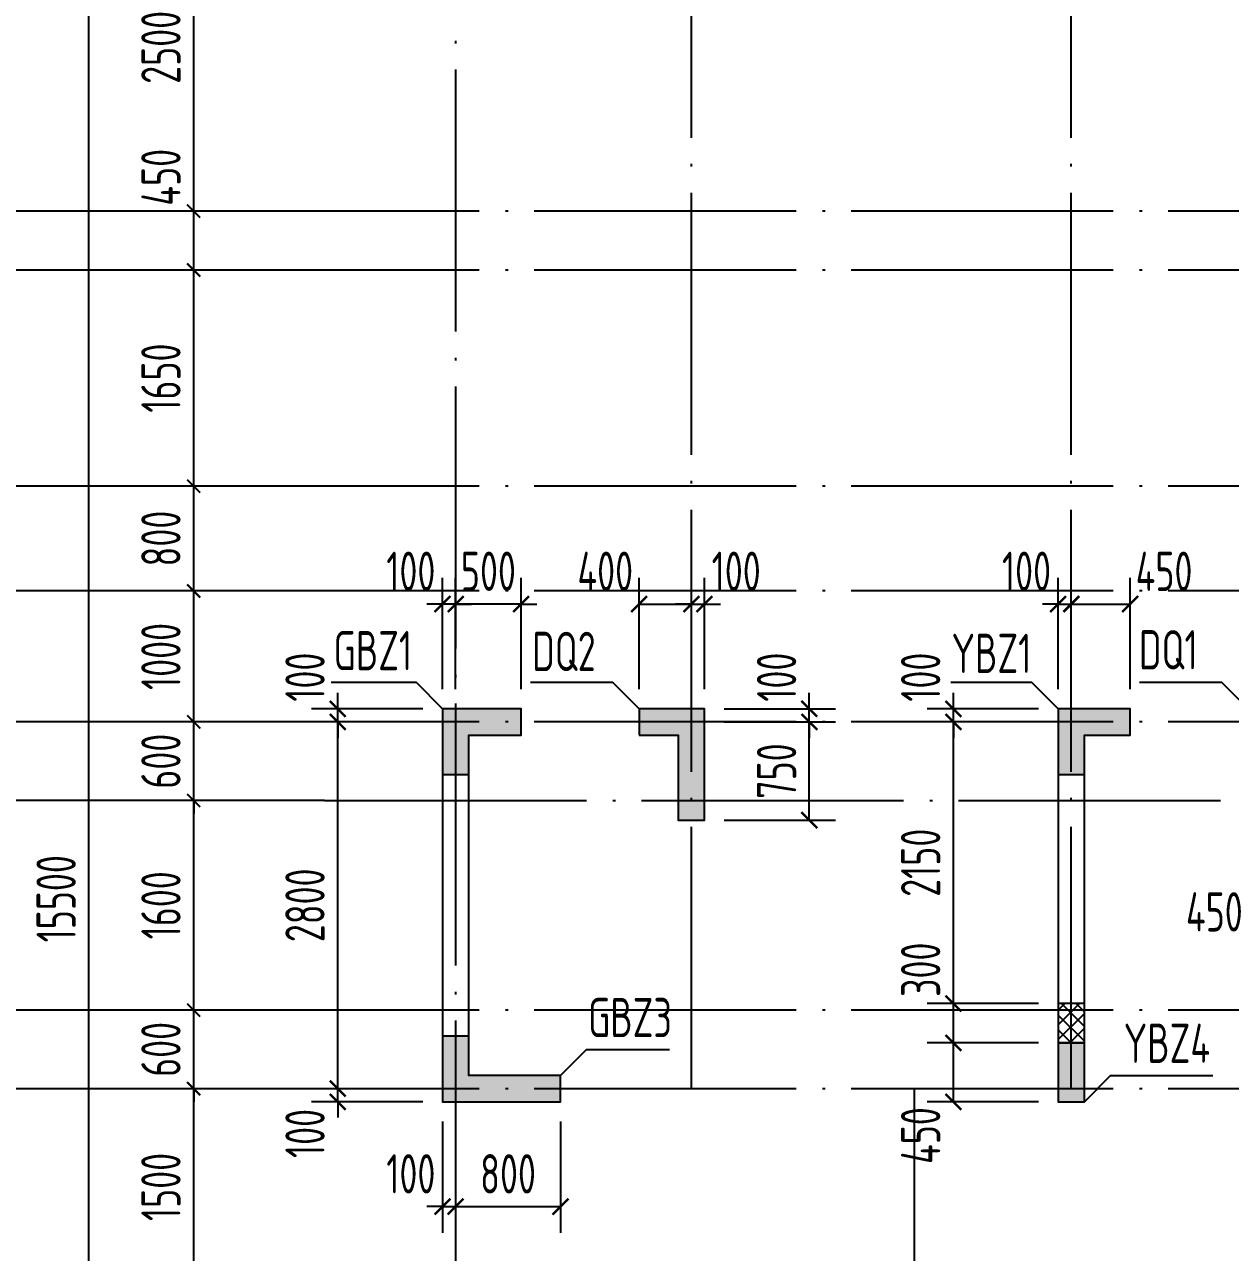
# Model space of a CAD drawing. Extents: x -668857 to 154266, y -275694 to 291306.
# Drawn here: x -342234 to -333028, y 134623 to 143997 of the extents above; entities that cross this region are included whole.
import ezdxf
from ezdxf.enums import TextEntityAlignment as Align

# ---------------------------------------------------------------- set-up
doc = ezdxf.new("R2010")
doc.units = 0
doc.header["$LTSCALE"] = 1000
doc.linetypes.add('DOTE', pattern=[2.42, 2, -0.2, 0.02, -0.2])
doc.layers.get('0').update_dxf_attribs({"linetype": 'CONTINUOUS'})
doc.layers.get('DEFPOINTS').update_dxf_attribs({"linetype": 'CONTINUOUS'})
for name, color, linetype in [('0z-约束构件', 1, 'CONTINUOUS'), ('A-AXIS', 1, 'CONTINUOUS'), ('A-DOTE', 10, 'DOTE'), ('S-Q墙实线', 6, 'CONTINUOUS'), ('S-Q墙标注', 3, 'CONTINUOUS'), ('S-X详图填充', 252, 'CONTINUOUS'), ('S-X详图实线', 4, 'CONTINUOUS'), ('S-Y一般标注', 3, 'CONTINUOUS'), ('S-Z柱编号', 6, 'CONTINUOUS'), ('配箍校核', 34, 'CONTINUOUS')]:
    doc.layers.add(name, color=color, linetype=linetype)
doc.styles.add('TSSD_DIMENSION', font='Tssdeng.shx', dxfattribs={"width": 0.7, "bigfont": 'tssdchn.shx'})
doc.styles.add('TSSD_REIN', font='tssdeng.shx', dxfattribs={"width": 0.7, "height": 300, "bigfont": 'tssdchn.shx'})
doc.styles.add('结构文字', font='zstxt.shx', dxfattribs={"width": 0.7, "bigfont": 'zshz.shx'})
doc.dimstyles.new('STRUCK', dxfattribs={"dimtxt": 400, "dimasz": 121, "dimexe": 200, "dimexo": 150, "dimgap": 115, "dimtad": 1, "dimdec": 0, "dimdsep": 46, "dimtxsty": '结构文字', "dimblk": 'ARCHTICK', "dimcen": 400, "dimclrd": 3, "dimclre": 3, "dimclrt": 7, "dimadec": 0, "dimazin": 0, "dimtfac": 1, "dimtdec": 0, "dimtix": 1, "dimtmove": 2, "dimatfit": 3, "dimldrblk": '_DIMX', "dimfxl": 0, "dimtolj": 1, "dimtzin": 0, "dimarcsym": 0})
doc.dimstyles.new('TSSD_100_100', dxfattribs={"dimtxt": 300, "dimasz": 100, "dimexe": 100, "dimexo": 250, "dimgap": 100, "dimtad": 1, "dimdec": 0, "dimzin": 0, "dimdsep": 46, "dimtxsty": 'TSSD_DIMENSION', "dimblk": 'ARCHTICK', "dimcen": 0, "dimdle": 100, "dimclrt": 7, "dimadec": 0, "dimazin": 0, "dimtfac": 1, "dimtdec": 0, "dimtix": 1, "dimtmove": 2, "dimatfit": 3, "dimldrblk": 'ARCHTICK', "dimfxl": 0, "dimtolj": 1, "dimtzin": 0, "dimarcsym": 0})

# ---------------------------------------------------------------- blocks, each defined once
blk = doc.blocks.new('_ArchTick')
at = {"color": 0, "linetype": 'ByBlock', "const_width": 0.15}
blk.add_lwpolyline([(-0.5, -0.5), (0.5, 0.5)], dxfattribs=at)
blk = doc.blocks.new('*D101')
at = {"layer": 'DEFPOINTS', "color": 0}
for p in [(2600, 10900), (3600, 10900), (3600, 9400)]:
    blk.add_point(p, dxfattribs=at)
at = {"layer": 'S-Y一般标注', "color": 0, "lineweight": -2}
for p, q in [((2600, 9300), (2600, 11000)), ((3350, 10900), (2500, 10900)), ((3350, 9400), (2500, 9400))]:
    blk.add_line(p, q, dxfattribs=at)
at = {"layer": 'S-Y一般标注', "color": 0, "lineweight": -2, "xscale": 100, "yscale": 100, "zscale": 100}
for p, rotation in [((2600, 10900), 90), ((2600, 9400), 270)]:
    blk.add_blockref('_ArchTick', p, dxfattribs=dict(at, rotation=rotation))
at = {"layer": 'S-Y一般标注', "color": 7, "insert": (2350, 10150), "char_height": 300, "attachment_point": 5, "rotation": 90, "style": 'TSSD_DIMENSION'}
blk.add_mtext('\\A1;1500', dxfattribs=at)
blk = doc.blocks.new('*D102')
at = {"layer": 'DEFPOINTS', "color": 0}
for p in [(2600, 11500), (3600, 11500), (3600, 10900)]:
    blk.add_point(p, dxfattribs=at)
at = {"layer": 'S-Y一般标注', "color": 0, "lineweight": -2}
for p, q in [((2600, 11500), (2600, 11600)), ((3350, 11500), (2500, 11500)), ((2600, 10900), (2600, 11500)), ((3350, 10900), (2500, 10900)), ((2600, 10900), (2600, 10800))]:
    blk.add_line(p, q, dxfattribs=at)
at = {"layer": 'S-Y一般标注', "color": 0, "lineweight": -2, "xscale": 100, "yscale": 100, "zscale": 100}
for p, rotation in [((2600, 11500), 270), ((2600, 10900), 90)]:
    blk.add_blockref('_ArchTick', p, dxfattribs=dict(at, rotation=rotation))
at = {"layer": 'S-Y一般标注', "color": 7, "insert": (2350, 11200), "char_height": 300, "attachment_point": 5, "rotation": 90, "style": 'TSSD_DIMENSION'}
blk.add_mtext('\\A1;600', dxfattribs=at)
blk = doc.blocks.new('*D103')
at = {"layer": 'DEFPOINTS', "color": 0}
for p in [(2600, 13100.3), (3600, 13100.3), (3600, 11500)]:
    blk.add_point(p, dxfattribs=at)
at = {"layer": 'S-Y一般标注', "color": 0, "lineweight": -2}
for p, q in [((2600, 11400), (2600, 13200.3)), ((3350, 13100.3), (2500, 13100.3)), ((3350, 11500), (2500, 11500))]:
    blk.add_line(p, q, dxfattribs=at)
at = {"layer": 'S-Y一般标注', "color": 0, "lineweight": -2, "xscale": 100, "yscale": 100, "zscale": 100}
for p, rotation in [((2600, 13100.3), 90), ((2600, 11500), 270)]:
    blk.add_blockref('_ArchTick', p, dxfattribs=dict(at, rotation=rotation))
at = {"layer": 'S-Y一般标注', "color": 7, "insert": (2350, 12300.2), "char_height": 300, "attachment_point": 5, "rotation": 90, "style": 'TSSD_DIMENSION'}
blk.add_mtext('\\A1;1600', dxfattribs=at)
blk = doc.blocks.new('*D104')
at = {"layer": 'DEFPOINTS', "color": 0}
for p in [(2600, 13700), (3600, 13700), (3600, 13100.3)]:
    blk.add_point(p, dxfattribs=at)
at = {"layer": 'S-Y一般标注', "color": 0, "lineweight": -2}
for p, q in [((2600, 13700), (2600, 13800)), ((3350, 13700), (2500, 13700)), ((2600, 13100.3), (2600, 13700)), ((3350, 13100.3), (2500, 13100.3)), ((2600, 13100.3), (2600, 13000.3))]:
    blk.add_line(p, q, dxfattribs=at)
at = {"layer": 'S-Y一般标注', "color": 0, "lineweight": -2, "xscale": 100, "yscale": 100, "zscale": 100}
for p, rotation in [((2600, 13700), 270), ((2600, 13100.3), 90)]:
    blk.add_blockref('_ArchTick', p, dxfattribs=dict(at, rotation=rotation))
at = {"layer": 'S-Y一般标注', "color": 7, "insert": (2350, 13400.2), "char_height": 300, "attachment_point": 5, "rotation": 90, "style": 'TSSD_DIMENSION'}
blk.add_mtext('\\A1;600', dxfattribs=at)
blk = doc.blocks.new('*D105')
at = {"layer": 'DEFPOINTS', "color": 0}
for p in [(2600, 14700), (3600, 14700), (3600, 13700)]:
    blk.add_point(p, dxfattribs=at)
at = {"layer": 'S-Y一般标注', "color": 0, "lineweight": -2}
for p, q in [((2600, 13600), (2600, 14800)), ((3350, 14700), (2500, 14700)), ((3350, 13700), (2500, 13700))]:
    blk.add_line(p, q, dxfattribs=at)
at = {"layer": 'S-Y一般标注', "color": 0, "lineweight": -2, "xscale": 100, "yscale": 100, "zscale": 100}
for p, rotation in [((2600, 14700), 90), ((2600, 13700), 270)]:
    blk.add_blockref('_ArchTick', p, dxfattribs=dict(at, rotation=rotation))
at = {"layer": 'S-Y一般标注', "color": 7, "insert": (2350, 14200), "char_height": 300, "attachment_point": 5, "rotation": 90, "style": 'TSSD_DIMENSION'}
blk.add_mtext('\\A1;1000', dxfattribs=at)
blk = doc.blocks.new('*D106')
at = {"layer": 'DEFPOINTS', "color": 0}
for p in [(1800, 20100), (3600, 20100), (3600, 4600)]:
    blk.add_point(p, dxfattribs=at)
at = {"layer": 'S-Y一般标注', "color": 0, "lineweight": -2}
for p, q in [((1800, 4500), (1800, 20200)), ((3350, 20100), (1700, 20100)), ((3350, 4600), (1700, 4600))]:
    blk.add_line(p, q, dxfattribs=at)
at = {"layer": 'S-Y一般标注', "color": 0, "lineweight": -2, "xscale": 100, "yscale": 100, "zscale": 100}
for p, rotation in [((1800, 20100), 90), ((1800, 4600), 270)]:
    blk.add_blockref('_ArchTick', p, dxfattribs=dict(at, rotation=rotation))
at = {"layer": 'S-Y一般标注', "color": 7, "insert": (1550, 12350), "char_height": 300, "attachment_point": 5, "rotation": 90, "style": 'TSSD_DIMENSION'}
blk.add_mtext('\\A1;15500', dxfattribs=at)
blk = doc.blocks.new('*D107')
at = {"layer": 'DEFPOINTS', "color": 0}
for p in [(2600, 15500), (3600, 15500), (3600, 14700)]:
    blk.add_point(p, dxfattribs=at)
at = {"layer": 'S-Y一般标注', "color": 0, "lineweight": -2}
for p, q in [((2600, 14600), (2600, 15600)), ((3350, 15500), (2500, 15500)), ((3350, 14700), (2500, 14700))]:
    blk.add_line(p, q, dxfattribs=at)
at = {"layer": 'S-Y一般标注', "color": 0, "lineweight": -2, "xscale": 100, "yscale": 100, "zscale": 100}
for p, rotation in [((2600, 15500), 90), ((2600, 14700), 270)]:
    blk.add_blockref('_ArchTick', p, dxfattribs=dict(at, rotation=rotation))
at = {"layer": 'S-Y一般标注', "color": 7, "insert": (2350, 15100), "char_height": 300, "attachment_point": 5, "rotation": 90, "style": 'TSSD_DIMENSION'}
blk.add_mtext('\\A1;800', dxfattribs=at)
blk = doc.blocks.new('*D108')
at = {"layer": 'DEFPOINTS', "color": 0}
for p in [(2600, 17600), (3600, 17600), (3600, 17150)]:
    blk.add_point(p, dxfattribs=at)
at = {"layer": 'S-Y一般标注', "color": 0, "lineweight": -2}
for p, q in [((2600, 17050), (2600, 17700)), ((3350, 17600), (2500, 17600)), ((3350, 17150), (2500, 17150))]:
    blk.add_line(p, q, dxfattribs=at)
at = {"layer": 'S-Y一般标注', "color": 0, "lineweight": -2, "xscale": 100, "yscale": 100, "zscale": 100}
for p, rotation in [((2600, 17600), 90), ((2600, 17150), 270)]:
    blk.add_blockref('_ArchTick', p, dxfattribs=dict(at, rotation=rotation))
at = {"layer": 'S-Y一般标注', "color": 7, "insert": (2350, 17858.1), "char_height": 300, "attachment_point": 5, "rotation": 90, "style": 'TSSD_DIMENSION'}
blk.add_mtext('\\A1;450', dxfattribs=at)
blk = doc.blocks.new('*D109')
at = {"layer": 'DEFPOINTS', "color": 0}
for p in [(2600, 20100), (3600, 20100), (3600, 17600)]:
    blk.add_point(p, dxfattribs=at)
at = {"layer": 'S-Y一般标注', "color": 0, "lineweight": -2}
for p, q in [((2600, 17500), (2600, 20200)), ((3350, 20100), (2500, 20100)), ((3350, 17600), (2500, 17600))]:
    blk.add_line(p, q, dxfattribs=at)
at = {"layer": 'S-Y一般标注', "color": 0, "lineweight": -2, "xscale": 100, "yscale": 100, "zscale": 100}
for p, rotation in [((2600, 20100), 90), ((2600, 17600), 270)]:
    blk.add_blockref('_ArchTick', p, dxfattribs=dict(at, rotation=rotation))
at = {"layer": 'S-Y一般标注', "color": 7, "insert": (2350, 18850), "char_height": 300, "attachment_point": 5, "rotation": 90, "style": 'TSSD_DIMENSION'}
blk.add_mtext('\\A1;2500', dxfattribs=at)
blk = doc.blocks.new('*D146')
at = {"layer": 'DEFPOINTS', "color": 0}
for p in [(2600, 17150), (3600, 17150), (3600, 15500)]:
    blk.add_point(p, dxfattribs=at)
at = {"layer": 'S-Y一般标注', "color": 0, "lineweight": -2}
for p, q in [((2600, 15400), (2600, 17250)), ((3350, 17150), (2500, 17150)), ((3350, 15500), (2500, 15500))]:
    blk.add_line(p, q, dxfattribs=at)
at = {"layer": 'S-Y一般标注', "color": 0, "lineweight": -2, "xscale": 100, "yscale": 100, "zscale": 100}
for p, rotation in [((2600, 17150), 90), ((2600, 15500), 270)]:
    blk.add_blockref('_ArchTick', p, dxfattribs=dict(at, rotation=rotation))
at = {"layer": 'S-Y一般标注', "color": 7, "insert": (2350, 16325), "char_height": 300, "attachment_point": 5, "rotation": 90, "style": 'TSSD_DIMENSION'}
blk.add_mtext('\\A1;1650', dxfattribs=at)
blk = doc.blocks.new('*D1507')
at = {"layer": 'DEFPOINTS', "color": 0}
for p in [(-339843.3, 135873.3), (-339043.3, 135873.3), (-339043.3, 135773.3)]:
    blk.add_point(p, dxfattribs=at)
at = {"layer": 'S-Q墙标注', "color": 3, "lineweight": -2}
for p, q in [((-339843.3, 135873.3), (-339843.3, 135994.3)), ((-339193.3, 135873.3), (-340043.3, 135873.3)), ((-339843.3, 135773.3), (-339843.3, 135873.3)), ((-339193.3, 135773.3), (-340043.3, 135773.3)), ((-339843.3, 135773.3), (-339843.3, 135652.3))]:
    blk.add_line(p, q, dxfattribs=at)
at = {"layer": 'S-Q墙标注', "color": 3, "lineweight": -2, "xscale": 121, "yscale": 121, "zscale": 121}
for p, rotation in [((-339843.3, 135873.3), 270), ((-339843.3, 135773.3), 90)]:
    blk.add_blockref('_ArchTick', p, dxfattribs=dict(at, rotation=rotation))
at = {"layer": 'S-Q墙标注', "color": 7, "insert": (-340093.3, 135531.4), "char_height": 300, "attachment_point": 5, "rotation": 90, "style": 'TSSD_REIN'}
blk.add_mtext('\\A1;100', dxfattribs=at)
blk = doc.blocks.new('_DIMX')
blk.add_line((-150, 0), (150, 0))
at = {"const_width": 50}
blk.add_lwpolyline([(-70, -70), (70, 70)], dxfattribs=at)
blk = doc.blocks.new('*D1508')
at = {"layer": 'DEFPOINTS', "color": 0}
for p in [(-339843.3, 138673.3), (-339043.3, 138673.3), (-339043.3, 135873.3)]:
    blk.add_point(p, dxfattribs=at)
at = {"layer": 'S-Q墙标注', "color": 3, "lineweight": -2}
for p, q in [((-339193.3, 138673.3), (-340043.3, 138673.3)), ((-339843.3, 135873.3), (-339843.3, 138673.3)), ((-339193.3, 135873.3), (-340043.3, 135873.3))]:
    blk.add_line(p, q, dxfattribs=at)
at = {"layer": 'S-Q墙标注', "color": 3, "lineweight": -2, "xscale": 121, "yscale": 121, "zscale": 121}
for p, rotation in [((-339843.3, 138673.3), 90), ((-339843.3, 135873.3), 270)]:
    blk.add_blockref('_ArchTick', p, dxfattribs=dict(at, rotation=rotation))
at = {"layer": 'S-Q墙标注', "color": 7, "insert": (-340093.3, 137273.3), "char_height": 300, "attachment_point": 5, "rotation": 90, "style": 'TSSD_REIN'}
blk.add_mtext('\\A1;2800', dxfattribs=at)
blk = doc.blocks.new('*D1509')
at = {"layer": 'DEFPOINTS', "color": 0}
for p in [(-339843.3, 138773.3), (-339043.3, 138773.3), (-339043.3, 138673.3)]:
    blk.add_point(p, dxfattribs=at)
at = {"layer": 'S-Q墙标注', "color": 3, "lineweight": -2}
for p, q in [((-339843.3, 138773.3), (-339843.3, 138894.3)), ((-339193.3, 138773.3), (-340043.3, 138773.3)), ((-339843.3, 138673.3), (-339843.3, 138773.3)), ((-339193.3, 138673.3), (-340043.3, 138673.3)), ((-339843.3, 138673.3), (-339843.3, 138552.3))]:
    blk.add_line(p, q, dxfattribs=at)
at = {"layer": 'S-Q墙标注', "color": 3, "lineweight": -2, "xscale": 121, "yscale": 121, "zscale": 121}
for p, rotation in [((-339843.3, 138773.3), 270), ((-339843.3, 138673.3), 90)]:
    blk.add_blockref('_ArchTick', p, dxfattribs=dict(at, rotation=rotation))
at = {"layer": 'S-Q墙标注', "color": 7, "insert": (-340093.3, 139015.2), "char_height": 300, "attachment_point": 5, "rotation": 90, "style": 'TSSD_REIN'}
blk.add_mtext('\\A1;100', dxfattribs=at)
blk = doc.blocks.new('*D1510')
at = {"layer": 'DEFPOINTS', "color": 0}
for p in [(-339043.3, 135773.3), (-338943.3, 135773.3), (-338943.3, 134973.3)]:
    blk.add_point(p, dxfattribs=at)
at = {"layer": 'S-Q墙标注', "color": 3, "lineweight": -2}
for p, q in [((-339043.3, 135623.3), (-339043.3, 134773.3)), ((-338943.3, 135623.3), (-338943.3, 134773.3)), ((-339043.3, 134973.3), (-339164.3, 134973.3)), ((-339043.3, 134973.3), (-338943.3, 134973.3)), ((-338943.3, 134973.3), (-338822.3, 134973.3))]:
    blk.add_line(p, q, dxfattribs=at)
at = {"layer": 'S-Q墙标注', "color": 3, "lineweight": -2, "xscale": 121, "yscale": 121, "zscale": 121}
blk.add_blockref('_ArchTick', (-339043.3, 134973.3), dxfattribs=at)
at = {"layer": 'S-Q墙标注', "color": 3, "lineweight": -2, "xscale": 121, "yscale": 121, "zscale": 121, "rotation": 180}
blk.add_blockref('_ArchTick', (-338943.3, 134973.3), dxfattribs=at)
at = {"layer": 'S-Q墙标注', "color": 7, "insert": (-339285.2, 135223.3), "char_height": 300, "attachment_point": 5, "style": 'TSSD_REIN'}
blk.add_mtext('\\A1;100', dxfattribs=at)
blk = doc.blocks.new('*D1511')
at = {"layer": 'DEFPOINTS', "color": 0}
for p in [(-338943.3, 135773.3), (-338143.3, 135773.3), (-338143.3, 134973.3)]:
    blk.add_point(p, dxfattribs=at)
at = {"layer": 'S-Q墙标注', "color": 3, "lineweight": -2}
for p, q in [((-338943.3, 135623.3), (-338943.3, 134773.3)), ((-338143.3, 135623.3), (-338143.3, 134773.3)), ((-338943.3, 134973.3), (-338143.3, 134973.3))]:
    blk.add_line(p, q, dxfattribs=at)
at = {"layer": 'S-Q墙标注', "color": 3, "lineweight": -2, "xscale": 121, "yscale": 121, "zscale": 121, "rotation": 180}
blk.add_blockref('_ArchTick', (-338943.3, 134973.3), dxfattribs=at)
at = {"layer": 'S-Q墙标注', "color": 3, "lineweight": -2, "xscale": 121, "yscale": 121, "zscale": 121}
blk.add_blockref('_ArchTick', (-338143.3, 134973.3), dxfattribs=at)
at = {"layer": 'S-Q墙标注', "color": 7, "insert": (-338543.3, 135223.3), "char_height": 300, "attachment_point": 5, "style": 'TSSD_REIN'}
blk.add_mtext('\\A1;800', dxfattribs=at)
blk = doc.blocks.new('*D1514')
at = {"layer": 'DEFPOINTS', "color": 0}
for p in [(-338943.3, 139573.3), (-338943.3, 138773.3), (-338443.3, 138773.3)]:
    blk.add_point(p, dxfattribs=at)
at = {"layer": 'S-Q墙标注', "color": 3, "lineweight": -2}
for p, q in [((-338943.3, 138923.3), (-338943.3, 139773.3)), ((-338443.3, 138923.3), (-338443.3, 139773.3)), ((-338943.3, 139573.3), (-339064.3, 139573.3)), ((-338443.3, 139573.3), (-338943.3, 139573.3)), ((-338443.3, 139573.3), (-338322.3, 139573.3))]:
    blk.add_line(p, q, dxfattribs=at)
at = {"layer": 'S-Q墙标注', "color": 3, "lineweight": -2, "xscale": 121, "yscale": 121, "zscale": 121}
blk.add_blockref('_ArchTick', (-338943.3, 139573.3), dxfattribs=at)
at = {"layer": 'S-Q墙标注', "color": 3, "lineweight": -2, "xscale": 121, "yscale": 121, "zscale": 121, "rotation": 180}
blk.add_blockref('_ArchTick', (-338443.3, 139573.3), dxfattribs=at)
at = {"layer": 'S-Q墙标注', "color": 7, "insert": (-338693.3, 139823.3), "char_height": 300, "attachment_point": 5, "style": 'TSSD_REIN'}
blk.add_mtext('\\A1;500', dxfattribs=at)
blk = doc.blocks.new('*D1515')
at = {"layer": 'DEFPOINTS', "color": 0}
for p in [(-339043.3, 139573.3), (-339043.3, 138773.3), (-338943.3, 138773.3)]:
    blk.add_point(p, dxfattribs=at)
at = {"layer": 'S-Q墙标注', "color": 3, "lineweight": -2}
for p, q in [((-339043.3, 138923.3), (-339043.3, 139773.3)), ((-338943.3, 138923.3), (-338943.3, 139773.3)), ((-339043.3, 139573.3), (-339164.3, 139573.3)), ((-338943.3, 139573.3), (-339043.3, 139573.3)), ((-338943.3, 139573.3), (-338822.3, 139573.3))]:
    blk.add_line(p, q, dxfattribs=at)
at = {"layer": 'S-Q墙标注', "color": 3, "lineweight": -2, "xscale": 121, "yscale": 121, "zscale": 121}
blk.add_blockref('_ArchTick', (-339043.3, 139573.3), dxfattribs=at)
at = {"layer": 'S-Q墙标注', "color": 3, "lineweight": -2, "xscale": 121, "yscale": 121, "zscale": 121, "rotation": 180}
blk.add_blockref('_ArchTick', (-338943.3, 139573.3), dxfattribs=at)
at = {"layer": 'S-Q墙标注', "color": 7, "insert": (-339285.2, 139823.3), "char_height": 300, "attachment_point": 5, "style": 'TSSD_REIN'}
blk.add_mtext('\\A1;100', dxfattribs=at)
blk = doc.blocks.new('*D1526')
at = {"layer": 'DEFPOINTS', "color": 0}
for p in [(-337043.3, 138673.3), (-336243.3, 138673.3), (-337043.3, 137923.3)]:
    blk.add_point(p, dxfattribs=at)
at = {"layer": 'S-Q墙标注', "color": 3, "lineweight": -2}
for p, q in [((-336893.3, 138673.3), (-336043.3, 138673.3)), ((-336243.3, 137923.3), (-336243.3, 138673.3)), ((-336893.3, 137923.3), (-336043.3, 137923.3))]:
    blk.add_line(p, q, dxfattribs=at)
at = {"layer": 'S-Q墙标注', "color": 3, "lineweight": -2, "xscale": 121, "yscale": 121, "zscale": 121}
for p, rotation in [((-336243.3, 138673.3), 90), ((-336243.3, 137923.3), 270)]:
    blk.add_blockref('_ArchTick', p, dxfattribs=dict(at, rotation=rotation))
at = {"layer": 'S-Q墙标注', "color": 7, "insert": (-336493.3, 138298.3), "char_height": 300, "attachment_point": 5, "rotation": 90, "style": 'TSSD_REIN'}
blk.add_mtext('\\A1;750', dxfattribs=at)
blk = doc.blocks.new('*D1527')
at = {"layer": 'DEFPOINTS', "color": 0}
for p in [(-337043.3, 138773.3), (-336243.3, 138773.3), (-337043.3, 138673.3)]:
    blk.add_point(p, dxfattribs=at)
at = {"layer": 'S-Q墙标注', "color": 3, "lineweight": -2}
for p, q in [((-336243.3, 138773.3), (-336243.3, 138894.3)), ((-336893.3, 138773.3), (-336043.3, 138773.3)), ((-336243.3, 138673.3), (-336243.3, 138773.3)), ((-336893.3, 138673.3), (-336043.3, 138673.3)), ((-336243.3, 138673.3), (-336243.3, 138552.3))]:
    blk.add_line(p, q, dxfattribs=at)
at = {"layer": 'S-Q墙标注', "color": 3, "lineweight": -2, "xscale": 121, "yscale": 121, "zscale": 121}
for p, rotation in [((-336243.3, 138773.3), 270), ((-336243.3, 138673.3), 90)]:
    blk.add_blockref('_ArchTick', p, dxfattribs=dict(at, rotation=rotation))
at = {"layer": 'S-Q墙标注', "color": 7, "insert": (-336493.3, 139015.2), "char_height": 300, "attachment_point": 5, "rotation": 90, "style": 'TSSD_REIN'}
blk.add_mtext('\\A1;100', dxfattribs=at)
blk = doc.blocks.new('*D1528')
at = {"layer": 'DEFPOINTS', "color": 0}
for p in [(-337143.3, 139573.3), (-337543.2, 138773.3), (-337143.3, 138773.3)]:
    blk.add_point(p, dxfattribs=at)
at = {"layer": 'S-Q墙标注', "color": 3, "lineweight": -2}
for p, q in [((-337543.2, 138923.3), (-337543.2, 139773.3)), ((-337143.3, 138923.3), (-337143.3, 139773.3)), ((-337543.2, 139573.3), (-337143.3, 139573.3))]:
    blk.add_line(p, q, dxfattribs=at)
at = {"layer": 'S-Q墙标注', "color": 3, "lineweight": -2, "xscale": 121, "yscale": 121, "zscale": 121, "rotation": 180}
blk.add_blockref('_ArchTick', (-337543.2, 139573.3), dxfattribs=at)
at = {"layer": 'S-Q墙标注', "color": 3, "lineweight": -2, "xscale": 121, "yscale": 121, "zscale": 121}
blk.add_blockref('_ArchTick', (-337143.3, 139573.3), dxfattribs=at)
at = {"layer": 'S-Q墙标注', "color": 7, "insert": (-337801.2, 139823.3), "char_height": 300, "attachment_point": 5, "style": 'TSSD_REIN'}
blk.add_mtext('\\A1;400', dxfattribs=at)
blk = doc.blocks.new('*D1529')
at = {"layer": 'DEFPOINTS', "color": 0}
for p in [(-337043.3, 139573.3), (-337143.3, 138773.3), (-337043.3, 138773.3)]:
    blk.add_point(p, dxfattribs=at)
at = {"layer": 'S-Q墙标注', "color": 3, "lineweight": -2}
for p, q in [((-337143.3, 138923.3), (-337143.3, 139773.3)), ((-337043.3, 138923.3), (-337043.3, 139773.3)), ((-337143.3, 139573.3), (-337264.3, 139573.3)), ((-337143.3, 139573.3), (-337043.3, 139573.3)), ((-337043.3, 139573.3), (-336922.3, 139573.3))]:
    blk.add_line(p, q, dxfattribs=at)
at = {"layer": 'S-Q墙标注', "color": 3, "lineweight": -2, "xscale": 121, "yscale": 121, "zscale": 121}
blk.add_blockref('_ArchTick', (-337143.3, 139573.3), dxfattribs=at)
at = {"layer": 'S-Q墙标注', "color": 3, "lineweight": -2, "xscale": 121, "yscale": 121, "zscale": 121, "rotation": 180}
blk.add_blockref('_ArchTick', (-337043.3, 139573.3), dxfattribs=at)
at = {"layer": 'S-Q墙标注', "color": 7, "insert": (-336801.3, 139823.3), "char_height": 300, "attachment_point": 5, "style": 'TSSD_REIN'}
blk.add_mtext('\\A1;100', dxfattribs=at)
blk = doc.blocks.new('*D1530')
at = {"layer": 'DEFPOINTS', "color": 0}
for p in [(-335143.3, 136223.3), (-334343.3, 136223.3), (-334343.3, 135773.3)]:
    blk.add_point(p, dxfattribs=at)
at = {"layer": 'S-Q墙标注', "color": 3, "lineweight": -2}
for p, q in [((-334493.3, 136223.3), (-335343.3, 136223.3)), ((-335143.3, 135773.3), (-335143.3, 136223.3)), ((-334493.3, 135773.3), (-335343.3, 135773.3))]:
    blk.add_line(p, q, dxfattribs=at)
at = {"layer": 'S-Q墙标注', "color": 3, "lineweight": -2, "xscale": 121, "yscale": 121, "zscale": 121}
for p, rotation in [((-335143.3, 136223.3), 90), ((-335143.3, 135773.3), 270)]:
    blk.add_blockref('_ArchTick', p, dxfattribs=dict(at, rotation=rotation))
at = {"layer": 'S-Q墙标注', "color": 7, "insert": (-335393.3, 135515.2), "char_height": 300, "attachment_point": 5, "rotation": 90, "style": 'TSSD_REIN'}
blk.add_mtext('\\A1;450', dxfattribs=at)
blk = doc.blocks.new('*D1531')
at = {"layer": 'DEFPOINTS', "color": 0}
for p in [(-335143.3, 138773.3), (-334343.3, 138773.3), (-334343.3, 138673.3)]:
    blk.add_point(p, dxfattribs=at)
at = {"layer": 'S-Q墙标注', "color": 3, "lineweight": -2}
for p, q in [((-335143.3, 138773.3), (-335143.3, 138894.3)), ((-334493.3, 138773.3), (-335343.3, 138773.3)), ((-335143.3, 138673.3), (-335143.3, 138773.3)), ((-334493.3, 138673.3), (-335343.3, 138673.3)), ((-335143.3, 138673.3), (-335143.3, 138552.3))]:
    blk.add_line(p, q, dxfattribs=at)
at = {"layer": 'S-Q墙标注', "color": 3, "lineweight": -2, "xscale": 121, "yscale": 121, "zscale": 121}
for p, rotation in [((-335143.3, 138773.3), 270), ((-335143.3, 138673.3), 90)]:
    blk.add_blockref('_ArchTick', p, dxfattribs=dict(at, rotation=rotation))
at = {"layer": 'S-Q墙标注', "color": 7, "insert": (-335393.3, 139015.2), "char_height": 300, "attachment_point": 5, "rotation": 90, "style": 'TSSD_REIN'}
blk.add_mtext('\\A1;100', dxfattribs=at)
blk = doc.blocks.new('*D1532')
at = {"layer": 'DEFPOINTS', "color": 0}
for p in [(-334243.3, 139573.3), (-334343.3, 138773.3), (-334243.3, 138773.3)]:
    blk.add_point(p, dxfattribs=at)
at = {"layer": 'S-Q墙标注', "color": 3, "lineweight": -2}
for p, q in [((-334343.3, 138923.3), (-334343.3, 139773.3)), ((-334243.3, 138923.3), (-334243.3, 139773.3)), ((-334343.3, 139573.3), (-334464.3, 139573.3)), ((-334343.3, 139573.3), (-334243.3, 139573.3)), ((-334243.3, 139573.3), (-334122.3, 139573.3))]:
    blk.add_line(p, q, dxfattribs=at)
at = {"layer": 'S-Q墙标注', "color": 3, "lineweight": -2, "xscale": 121, "yscale": 121, "zscale": 121}
blk.add_blockref('_ArchTick', (-334343.3, 139573.3), dxfattribs=at)
at = {"layer": 'S-Q墙标注', "color": 3, "lineweight": -2, "xscale": 121, "yscale": 121, "zscale": 121, "rotation": 180}
blk.add_blockref('_ArchTick', (-334243.3, 139573.3), dxfattribs=at)
at = {"layer": 'S-Q墙标注', "color": 7, "insert": (-334585.2, 139823.3), "char_height": 300, "attachment_point": 5, "style": 'TSSD_REIN'}
blk.add_mtext('\\A1;100', dxfattribs=at)
blk = doc.blocks.new('*D1533')
at = {"layer": 'DEFPOINTS', "color": 0}
for p in [(-333793.3, 139573.3), (-334243.3, 138773.3), (-333793.3, 138773.3)]:
    blk.add_point(p, dxfattribs=at)
at = {"layer": 'S-Q墙标注', "color": 3, "lineweight": -2}
for p, q in [((-334243.3, 138923.3), (-334243.3, 139773.3)), ((-333793.3, 138923.3), (-333793.3, 139773.3)), ((-334243.3, 139573.3), (-333793.3, 139573.3))]:
    blk.add_line(p, q, dxfattribs=at)
at = {"layer": 'S-Q墙标注', "color": 3, "lineweight": -2, "xscale": 121, "yscale": 121, "zscale": 121, "rotation": 180}
blk.add_blockref('_ArchTick', (-334243.3, 139573.3), dxfattribs=at)
at = {"layer": 'S-Q墙标注', "color": 3, "lineweight": -2, "xscale": 121, "yscale": 121, "zscale": 121}
blk.add_blockref('_ArchTick', (-333793.3, 139573.3), dxfattribs=at)
at = {"layer": 'S-Q墙标注', "color": 7, "insert": (-333535.2, 139823.3), "char_height": 300, "attachment_point": 5, "style": 'TSSD_REIN'}
blk.add_mtext('\\A1;450', dxfattribs=at)
blk = doc.blocks.new('*D1536')
at = {"layer": 'DEFPOINTS', "color": 0}
for p in [(-332893.2, 137773.3), (-332443.3, 137773.3), (-332443.3, 136973.3)]:
    blk.add_point(p, dxfattribs=at)
at = {"layer": 'S-Q墙标注', "color": 3, "lineweight": -2}
for p, q in [((-332893.2, 137623.3), (-332893.2, 136773.3)), ((-332443.3, 137623.3), (-332443.3, 136773.3)), ((-332893.2, 136973.3), (-332443.3, 136973.3))]:
    blk.add_line(p, q, dxfattribs=at)
at = {"layer": 'S-Q墙标注', "color": 3, "lineweight": -2, "xscale": 121, "yscale": 121, "zscale": 121, "rotation": 180}
blk.add_blockref('_ArchTick', (-332893.2, 136973.3), dxfattribs=at)
at = {"layer": 'S-Q墙标注', "color": 3, "lineweight": -2, "xscale": 121, "yscale": 121, "zscale": 121}
blk.add_blockref('_ArchTick', (-332443.3, 136973.3), dxfattribs=at)
at = {"layer": 'S-Q墙标注', "color": 7, "insert": (-333151.3, 137223.3), "char_height": 300, "attachment_point": 5, "style": 'TSSD_REIN'}
blk.add_mtext('\\A1;450', dxfattribs=at)
blk = doc.blocks.new('20210730.00595579')
at = {"layer": '0z-约束构件'}
h = blk.add_hatch(dxfattribs=at)
h.set_pattern_fill('ANSI37', color=256, scale=25, style=0)
h.set_pattern_definition([(45, (86194.76, -600656.97), (-56.126601, 56.126601), []), (135, (86194.76, -600656.97), (-56.126601, -56.126601), [])])
h.paths.add_polyline_path([(-29935.3, -181459.2), (-29935.3, -181159.2), (-29735.3, -181159.2), (-29735.3, -181459.2)])
blk.add_lwpolyline([(-29935.3, -181459.2), (-29735.3, -181459.2), (-29735.3, -181159.2), (-29935.3, -181159.2)], close=True, dxfattribs=at)
blk = doc.blocks.new('*D1657')
at = {"layer": 'DEFPOINTS', "color": 0}
for p in [(-335143.3, 136523.3), (-334343.3, 136523.3), (-334343.3, 136223.3)]:
    blk.add_point(p, dxfattribs=at)
at = {"layer": 'S-Q墙标注', "color": 3, "lineweight": -2}
for p, q in [((-334493.3, 136523.3), (-335343.3, 136523.3)), ((-335143.3, 136223.3), (-335143.3, 136523.3)), ((-334493.3, 136223.3), (-335343.3, 136223.3))]:
    blk.add_line(p, q, dxfattribs=at)
at = {"layer": 'S-Q墙标注', "color": 3, "lineweight": -2, "xscale": 121, "yscale": 121, "zscale": 121}
for p, rotation in [((-335143.3, 136523.3), 90), ((-335143.3, 136223.3), 270)]:
    blk.add_blockref('_ArchTick', p, dxfattribs=dict(at, rotation=rotation))
at = {"layer": 'S-Q墙标注', "color": 7, "insert": (-335393.3, 136781.4), "char_height": 300, "attachment_point": 5, "rotation": 90, "style": 'TSSD_REIN'}
blk.add_mtext('\\A1;300', dxfattribs=at)
blk = doc.blocks.new('*D1658')
at = {"layer": 'DEFPOINTS', "color": 0}
for p in [(-335143.3, 138673.3), (-334343.3, 138673.3), (-334343.3, 136523.3)]:
    blk.add_point(p, dxfattribs=at)
at = {"layer": 'S-Q墙标注', "color": 3, "lineweight": -2}
for p, q in [((-334493.3, 138673.3), (-335343.3, 138673.3)), ((-335143.3, 136523.3), (-335143.3, 138673.3)), ((-334493.3, 136523.3), (-335343.3, 136523.3))]:
    blk.add_line(p, q, dxfattribs=at)
at = {"layer": 'S-Q墙标注', "color": 3, "lineweight": -2, "xscale": 121, "yscale": 121, "zscale": 121}
for p, rotation in [((-335143.3, 138673.3), 90), ((-335143.3, 136523.3), 270)]:
    blk.add_blockref('_ArchTick', p, dxfattribs=dict(at, rotation=rotation))
at = {"layer": 'S-Q墙标注', "color": 7, "insert": (-335393.3, 137598.3), "char_height": 300, "attachment_point": 5, "rotation": 90, "style": 'TSSD_REIN'}
blk.add_mtext('\\A1;2150', dxfattribs=at)
blk = doc.blocks.new('20210726.16350016')
at = {"layer": 'A-AXIS'}
for p, q in [((3600, 17600), (800, 17600)), ((3600, 17150), (800, 17150)), ((3600, 15500), (800, 15500)), ((3600, 14700), (800, 14700)), ((3600, 13700), (800, 13700)), ((3600, 13100.3), (800, 13100.3)), ((3600, 11500), (800, 11500)), ((3600, 10900), (800, 10900))]:
    blk.add_line(p, q, dxfattribs=at)
at = {"layer": 'A-DOTE'}
for p, q in [((4600, 21100), (4600, 3600)), ((6400, 10900), (6400, 21100)), ((9300, 10900), (9300, 21100)), ((55600, 17600), (3600, 17600)), ((55600, 17150), (3600, 17150)), ((55600, 15500), (3600, 15500)), ((55600, 14700), (3600, 14700)), ((55600, 13700), (3600, 13700)), ((3600, 13100.3), (55600, 13100.3)), ((55600, 11500), (3600, 11500)), ((55600, 10900), (3600, 10900)), ((8100, 10900), (8100, 3600))]:
    blk.add_line(p, q, dxfattribs=at)
at = {"layer": 'S-Y一般标注'}
for base, p1, p2, picture, middle in [((1800, 20100), (3600, 4600), (3600, 20100), '*D106', (1550, 12350)), ((2600, 20100), (3600, 17600), (3600, 20100), '*D109', (2350, 18850)), ((2600, 17150), (3600, 15500), (3600, 17150), '*D146', (2350, 16325)), ((2600, 15500), (3600, 14700), (3600, 15500), '*D107', (2350, 15100)), ((2600, 14700), (3600, 13700), (3600, 14700), '*D105', (2350, 14200)), ((2600, 13700), (3600, 13100.3), (3600, 13700), '*D104', (2350, 13400.2)), ((2600, 13100.3), (3600, 11500), (3600, 13100.3), '*D103', (2350, 12300.2)), ((2600, 11500), (3600, 10900), (3600, 11500), '*D102', (2350, 11200)), ((2600, 10900), (3600, 9400), (3600, 10900), '*D101', (2350, 10150))]:
    dim = blk.add_linear_dim(base=base, p1=p1, p2=p2, angle=90, dimstyle='TSSD_100_100', dxfattribs=at)
    dim.commit()
    dim.dimension.update_dxf_attribs({"geometry": picture, "text_midpoint": middle})
dim = blk.add_linear_dim(base=(2600, 17600), p1=(3600, 17150), p2=(3600, 17600), angle=90, dimstyle='TSSD_100_100', dxfattribs=at)
dim.commit()
dim.dimension.update_dxf_attribs({"geometry": '*D108', "text_midpoint": (2350, 17858.1), "dimtype": 160})

msp = doc.modelspace()

# ---------------------------------------------------------------- hatches: boundary and pattern name
at = {"layer": 'S-X详图填充'}
h = msp.add_hatch(color=256, dxfattribs=at)
h.dxf.hatch_style = 1
h.paths.add_polyline_path([(-339043.27, 138273.27), (-338843.27, 138273.27), (-338843.27, 138573.27), (-338443.27, 138573.27), (-338443.27, 138773.27), (-339043.27, 138773.27)])
h = msp.add_hatch(color=256, dxfattribs=at)
h.dxf.hatch_style = 1
h.paths.add_polyline_path([(-337543.17, 138573.27), (-337243.26, 138573.27), (-337243.26, 137923.3), (-337043.26, 137923.3), (-337043.26, 138773.27), (-337543.17, 138773.27)])
h = msp.add_hatch(color=256, dxfattribs=at)
h.dxf.hatch_style = 1
h.paths.add_polyline_path([(-334343.26, 138273.27), (-334143.26, 138273.27), (-334143.26, 138573.27), (-333793.26, 138573.27), (-333793.26, 138773.27), (-334343.26, 138773.27)])
h = msp.add_hatch(color=256, dxfattribs=at)
h.dxf.hatch_style = 1
h.paths.add_polyline_path([(-338843.27, 136273.28), (-339043.27, 136273.28), (-339043.27, 135773.28), (-338143.27, 135773.28), (-338143.27, 135973.28), (-338843.27, 135973.28)])
h = msp.add_hatch(color=256, dxfattribs=at)
h.dxf.hatch_style = 1
h.paths.add_polyline_path([(-334143.26, 136223.28), (-334343.26, 136223.28), (-334343.26, 135773.28), (-334143.26, 135773.28)])

# ---------------------------------------------------------------- linework, layer by layer
at = {"layer": 'S-Q墙实线'}
for points in [[(-338843.27, 138573.27), (-338443.27, 138573.27), (-338443.27, 138773.27), (-339043.27, 138773.27), (-339043.27, 135773.28), (-338143.27, 135773.28), (-338143.27, 135973.28), (-338843.27, 135973.28)], [(-337543.17, 138573.27), (-337243.26, 138573.27), (-337243.26, 137923.3), (-337043.26, 137923.3), (-337043.26, 138773.27), (-337543.17, 138773.27)], [(-334143.26, 138573.27), (-333793.26, 138573.27), (-333793.26, 138773.27), (-334343.26, 138773.27), (-334343.26, 135773.28), (-334143.26, 135773.28)]]:
    msp.add_lwpolyline(points, close=True, dxfattribs=at)
at = {"layer": 'S-X详图实线'}
for points in [[(-339043.27, 138273.27), (-338843.27, 138273.27), (-338843.27, 138573.27), (-338443.27, 138573.27), (-338443.27, 138773.27), (-339043.27, 138773.27), (-339043.27, 138273.27)], [(-337543.17, 138573.27), (-337243.26, 138573.27), (-337243.26, 137923.3), (-337043.26, 137923.3), (-337043.26, 138773.27), (-337543.17, 138773.27), (-337543.17, 138573.27)], [(-334343.26, 138273.27), (-334143.26, 138273.27), (-334143.26, 138573.27), (-333793.26, 138573.27), (-333793.26, 138773.27), (-334343.26, 138773.27), (-334343.26, 138273.27)], [(-338843.27, 136273.28), (-339043.27, 136273.28), (-339043.27, 135773.28), (-338143.27, 135773.28), (-338143.27, 135973.28), (-338843.27, 135973.28), (-338843.27, 136273.28)], [(-334143.26, 136223.28), (-334343.26, 136223.28), (-334343.26, 135773.28), (-334143.26, 135773.28), (-334143.26, 136223.28)]]:
    msp.add_lwpolyline(points, close=True, dxfattribs=at)
at = {"layer": 'S-Z柱编号', "color": 7}
for points in [[(-339043.27, 138773.27), (-339243.27, 138973.27), (-339894.85, 138973.27)], [(-337543.17, 138773.27), (-337743.17, 138973.27), (-338370.65, 138973.27)], [(-334343.26, 138773.27), (-334543.26, 138973.27), (-335163.34, 138973.27)], [(-332893.18, 138773.27), (-333093.18, 138973.27), (-333721.6, 138973.27)], [(-338143.27, 135973.28), (-337943.27, 136173.28), (-337310.19, 136173.28)], [(-334143.26, 135773.28), (-333943.26, 135973.28), (-333163.34, 135973.28)]]:
    msp.add_lwpolyline(points, dxfattribs=at)

# ---------------------------------------------------------------- block references
at = {"layer": 'A-DOTE'}
msp.add_blockref('20210726.16350016', (-343543.27, 124973.23), dxfattribs=at)
at = {"layer": '配箍校核'}
msp.add_blockref('20210730.00595579', (-304407.98, 317682.46), dxfattribs=at)

# ---------------------------------------------------------------- texts
at = {"layer": 'S-Z柱编号', "color": 7, "style": 'TSSD_REIN', "width": 0.7}
for s, p in [('GBZ1', (-339875.04, 138977.75)), ('DQ2', (-338358.89, 138971.55)), ('YBZ1', (-335157.93, 138956.97)), ('DQ1', (-333726.44, 138984.07)), ('GBZ3', (-337932.38, 136176.78)), ('YBZ4', (-333843.26, 135980.45))]:
    msp.add_text(s, height=300, dxfattribs=at).set_placement(p, align=Align.BOTTOM_LEFT)

# ---------------------------------------------------------------- dimensions: what is measured, and where the dimension line sits
at = {"layer": 'S-Q墙标注'}
for base, p1, p2, angle, override, picture, middle in [((-339043.28, 139573.27), (-338943.27, 138773.27), (-339043.28, 138773.27), 180, {"dimtxt": 300, "dimgap": 100, "dimtxsty": 'TSSD_REIN'}, '*D1515', (-339285.2, 139823.27)), ((-339843.27, 138773.27), (-339043.27, 138673.27), (-339043.27, 138773.27), 90, {"dimtxt": 300, "dimgap": 100, "dimtxsty": 'TSSD_REIN'}, '*D1509', (-340093.27, 139015.2)), ((-336243.26, 138773.27), (-337043.26, 138673.27), (-337043.26, 138773.27), 90, {"dimtxt": 300, "dimgap": 100, "dimtxsty": 'TSSD_REIN'}, '*D1527', (-336493.26, 139015.2)), ((-335143.26, 138773.27), (-334343.26, 138673.27), (-334343.26, 138773.27), 90, {"dimtxt": 300, "dimgap": 100, "dimtxsty": 'TSSD_REIN'}, '*D1531', (-335393.26, 139015.2)), ((-335143.26, 136523.28), (-334343.26, 136223.28), (-334343.26, 136523.28), 90, {"dimtxt": 250, "dimgap": 100, "dimtxsty": 'TSSD_REIN'}, '*D1657', (-335393.26, 136781.35)), ((-335143.26, 136223.28), (-334343.26, 135773.28), (-334343.26, 136223.28), 90, {"dimtxt": 250, "dimgap": 100, "dimtxsty": 'TSSD_REIN'}, '*D1530', (-335393.26, 135515.2)), ((-339843.27, 135873.27), (-339043.27, 135773.28), (-339043.27, 135873.27), 90, {"dimtxt": 300, "dimgap": 100, "dimtxsty": 'TSSD_REIN'}, '*D1507', (-340093.27, 135531.35))]:
    dim = msp.add_linear_dim(base=base, p1=p1, p2=p2, angle=angle, dimstyle='STRUCK', override=override, dxfattribs=at)
    dim.commit()
    dim.dimension.update_dxf_attribs({"geometry": picture, "text_midpoint": middle, "dimtype": 160})
for base, p1, p2, angle, override, picture, middle in [((-338943.27, 139573.27), (-338443.27, 138773.27), (-338943.27, 138773.27), 180, {"dimtxt": 300, "dimgap": 100, "dimtxsty": 'TSSD_REIN'}, '*D1514', (-338693.27, 139823.27)), ((-339843.27, 138673.27), (-339043.27, 135873.27), (-339043.27, 138673.27), 90, {"dimtxt": 250, "dimgap": 100, "dimtxsty": 'TSSD_REIN'}, '*D1508', (-340093.27, 137273.27)), ((-336243.26, 138673.27), (-337043.26, 137923.3), (-337043.26, 138673.27), 90, {"dimtxt": 300, "dimgap": 100, "dimtxsty": 'TSSD_REIN'}, '*D1526', (-336493.26, 138298.29)), ((-335143.26, 138673.27), (-334343.26, 136523.28), (-334343.26, 138673.27), 90, {"dimtxt": 250, "dimgap": 100, "dimtxsty": 'TSSD_REIN'}, '*D1658', (-335393.26, 137598.27))]:
    dim = msp.add_linear_dim(base=base, p1=p1, p2=p2, angle=angle, dimstyle='STRUCK', override=override, dxfattribs=at)
    dim.commit()
    dim.dimension.update_dxf_attribs({"geometry": picture, "text_midpoint": middle})
for base, p1, p2, picture, middle in [((-337143.27, 139573.27), (-337543.17, 138773.27), (-337143.27, 138773.27), '*D1528', (-337801.25, 139823.27)), ((-337043.26, 139573.27), (-337143.27, 138773.27), (-337043.26, 138773.27), '*D1529', (-336801.33, 139823.27)), ((-334243.27, 139573.27), (-334343.26, 138773.27), (-334243.27, 138773.27), '*D1532', (-334585.18, 139823.27)), ((-333793.26, 139573.27), (-334243.27, 138773.27), (-333793.26, 138773.27), '*D1533', (-333535.18, 139823.27)), ((-332443.27, 136973.27), (-332893.18, 137773.27), (-332443.27, 137773.27), '*D1536', (-333151.25, 137223.27)), ((-338943.27, 134973.28), (-339043.27, 135773.28), (-338943.27, 135773.28), '*D1510', (-339285.19, 135223.28))]:
    dim = msp.add_linear_dim(base=base, p1=p1, p2=p2, dimstyle='STRUCK', override={"dimtxt": 300, "dimgap": 100, "dimtxsty": 'TSSD_REIN'}, dxfattribs=at)
    dim.commit()
    dim.dimension.update_dxf_attribs({"geometry": picture, "text_midpoint": middle, "dimtype": 160})
dim = msp.add_linear_dim(base=(-338143.27, 134973.28), p1=(-338943.27, 135773.28), p2=(-338143.27, 135773.28), dimstyle='STRUCK', override={"dimtxt": 300, "dimgap": 100, "dimtxsty": 'TSSD_REIN'}, dxfattribs=at)
dim.commit()
dim.dimension.update_dxf_attribs({"geometry": '*D1511', "text_midpoint": (-338543.27, 135223.28)})

doc.saveas('drawing.dxf')
